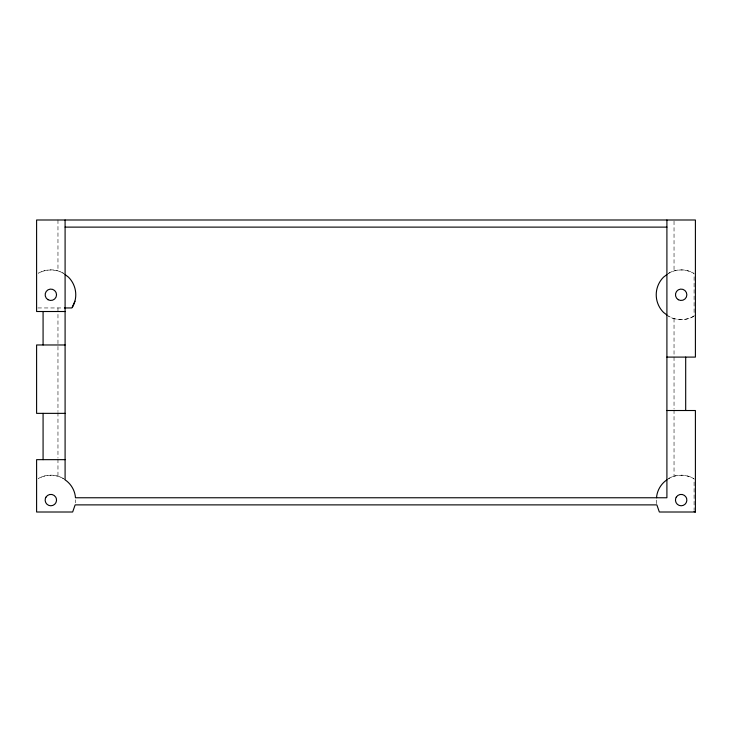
<?xml version="1.0" encoding="UTF-8"?>
<svg xmlns="http://www.w3.org/2000/svg" width="732" height="732" viewBox="0 0 732 732"><rect width="100%" height="100%" fill="white"/><g stroke="black" fill="none" stroke-linecap="round" stroke-linejoin="round"><path stroke-width="0.55" stroke-dasharray="3.66 2.75" d="M666.907 274.555C674.62 268.681 685.921 268.562 694.101 273.567L694.101 315.995C685.921 320.991 674.62 320.872 666.907 314.998M666.907 479.853C674.62 473.979 685.921 473.86 694.101 478.856L694.101 510.442M37.899 307.952L63.318 307.952M63.309 273.192C55.632 268.928 46.052 268.928 38.384 273.192A24.925 24.925 0 0 1 63.309 273.192L65.093 274.555M63.309 478.49C55.632 474.226 46.052 474.226 38.384 478.49A24.925 24.925 0 0 1 63.309 478.49L65.093 479.853M656.229 500.075L656.86 504.879M674.035 221.128L674.035 270.977M674.035 318.576L674.035 408.849M674.035 409.993L674.035 476.276M75.469 499.791L75.469 502.847M57.965 219.993L57.965 270.977M57.965 307.952L57.965 411.448M57.965 412.583L57.965 458.076M57.965 459.211L57.965 476.276M693.616 316.37A24.925 24.925 0 0 1 668.691 316.37M668.691 273.192A24.925 24.925 0 0 1 693.616 273.192M668.691 478.49A24.925 24.925 0 0 1 693.616 478.49"/><path stroke-width="1.1" d="M656.531 497.76C656.997 490.641 660.969 483.806 666.907 479.853M64.389 307.952L71.882 307.952L74.92 301.227M666.907 274.555L663.531 277.154A24.925 24.925 0 0 0 663.531 312.408L666.907 314.998M65.093 227.121L666.907 227.121M65.093 311.512L36.6 311.512L36.6 219.993L695.4 219.993L695.4 357.097L666.907 357.097M65.093 344.973L36.6 344.973L36.6 413.36L65.093 413.36M666.907 410.515L695.4 410.515L695.4 512.007L659.349 512.007L656.86 504.879L75.14 504.879L72.651 512.007L36.6 512.007L36.6 459.659L65.093 459.659M694.101 511.577L695.4 512.007M65.093 274.555L68.469 277.154A24.925 24.925 0 0 1 72.431 307.239M685.692 357.097L685.692 410.515M666.907 219.993L666.907 497.76L75.469 497.76C75.003 490.641 71.031 483.806 65.093 479.853L65.093 219.993M43.078 311.512L43.078 344.973M43.078 413.36L43.078 459.659M45.906 497.229L45.338 498.602A5.7 5.7 0 0 0 50.847 505.775A5.7 5.7 0 0 0 56.346 498.602L55.778 497.229A5.7 5.7 0 0 0 45.906 497.229M676.222 497.229L675.654 498.602A5.7 5.7 0 0 0 681.153 505.775A5.7 5.7 0 0 0 686.662 498.602L686.094 497.229A5.7 5.7 0 0 0 676.222 497.229M678.308 299.708A5.7 5.7 0 0 0 686.854 294.776A5.7 5.7 0 0 0 678.308 289.845A5.7 5.7 0 0 0 678.308 299.708M47.992 299.708A5.7 5.7 0 0 0 56.538 294.776A5.7 5.7 0 0 0 47.992 289.845A5.7 5.7 0 0 0 47.992 299.708"/></g></svg>
